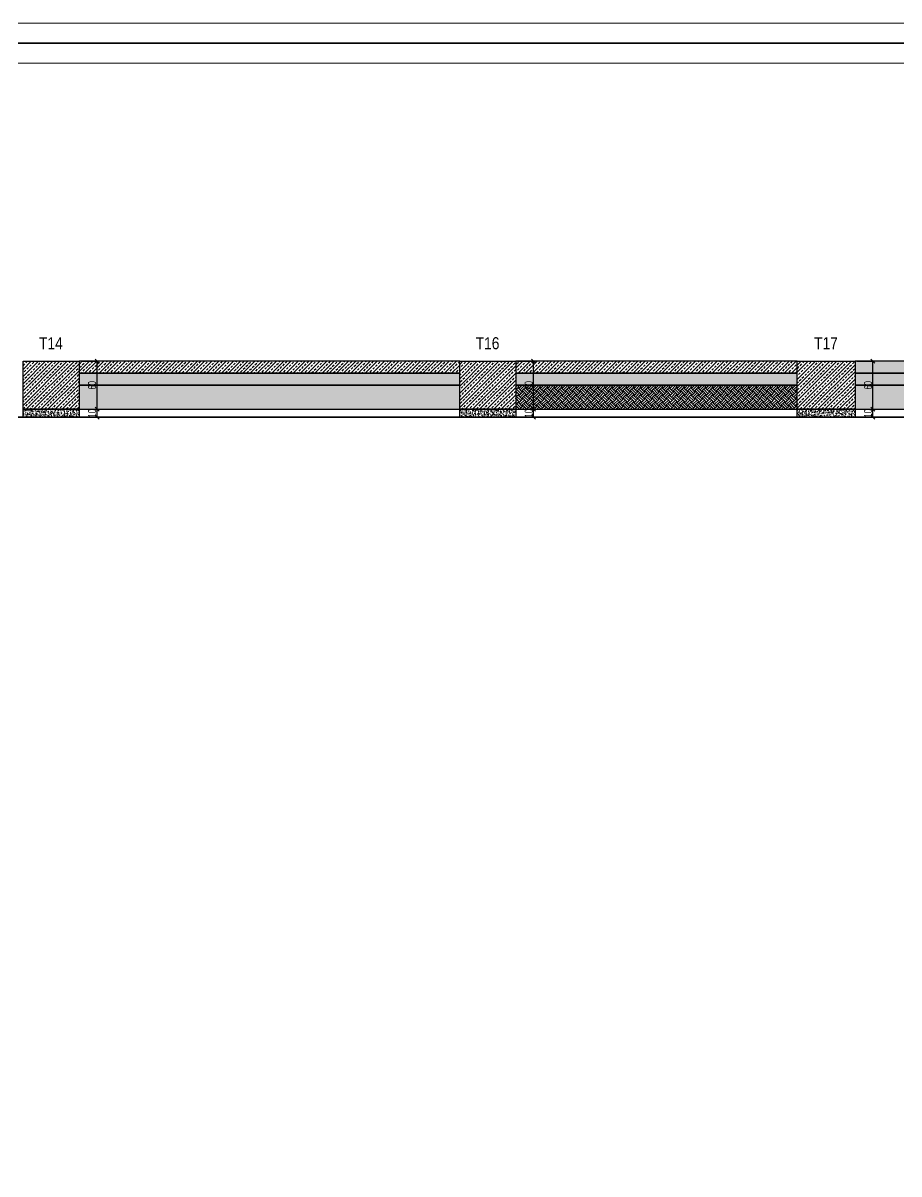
# Model space of a CAD drawing. Header units: millimetres. Extents: x -267 to 94375, y 6431 to 10838.
# Drawn here: x 2337 to 3430, y 9294 to 10732 of the extents above; entities that cross this region are included whole.
import ezdxf

# ---------------------------------------------------------------- set-up
doc = ezdxf.new("R2010")
doc.units = ezdxf.units.MM
doc.header["$LTSCALE"] = 0.0001
for name, color, linetype, lineweight in [('OLCU (BEYKENT)', 14, 'Continuous', 20), ('SHEETSUMMARY-50', 152, 'Continuous', 20), ('SheetView', 40, 'Continuous', 20), ('SheetViewOut', 231, 'Continuous', 20), ('TARAMA (BEYKENT)', 252, 'Continuous', 25), ('TEMEL (BEYKENT)', 2, 'Continuous', 35), ('TEMEL ISMI (BEYKENT)', 40, 'Continuous', 20), ('ZEMIN (BEYKENT)', 44, 'Continuous', 35)]:
    doc.layers.add(name, color=color, linetype=linetype, lineweight=lineweight)
doc.styles.add('DSMOLC-50', font='bahnschrift light condensed', dxfattribs={"width": 0.75, "height": 10})
doc.styles.add('YAZI (BEYKENT)', font='')
doc.styles.get('YAZI (BEYKENT)').set_extended_font_data('Bahnschrift Light Condensed')
doc.dimstyles.new('DSMOLC-50', dxfattribs={"dimtxt": 10, "dimasz": 5, "dimexe": 2, "dimexo": 2, "dimgap": 1, "dimtad": 1, "dimdec": 1, "dimrnd": 0.5, "dimzin": 12, "dimdsep": 46, "dimtxsty": 'DSMOLC-50', "dimblk": 'OBLIQUE', "dimblk1": 'OBLIQUE', "dimblk2": 'OBLIQUE', "dimcen": 0, "dimclrt": 7, "dimadec": 0, "dimazin": 0, "dimtfac": 1, "dimtdec": 4, "dimtix": 1, "dimtmove": 2, "dimatfit": 3, "dimfxl": 1, "dimtzin": 0, "dimarcsym": 0})
pattern_1 = [(45, (404.937, 6284.047), (-4.490128, 4.490128), []), (45, (409.427, 6284.047), (-4.490128, 4.490128), [3.175, -1.5875])]
pattern_2 = [(50, (404.937, 6284.047), (5.46554, -0.4781726), [0.5715, -6.2865]), (355, (404.937, 6284.047), (-1.0573026, 5.7317054), [0.4572, -5.0292175]), (100.45144, (405.3926, 6284.007), (4.4082374, 5.2535326), [0.4857, -5.3427073]), (46.1842, (404.937, 6285.571), (8.132371, -1.26127), [0.85725, -9.42975]), (96.63556, (405.615, 6285.466), (7.122124, 7.422784), [0.72855, -8.014068]), (351.18415, (404.937, 6285.571), (7.122124, 7.422784), [0.685799, -7.543792]), (21, (405.699, 6285.19), (4.5484317, -3.067956), [0.5715, -6.2865]), (326, (405.699, 6285.19), (1.854061, 5.525639), [0.4572, -5.0292]), (71.45144, (406.078, 6284.934), (6.4024926, 2.457683), [0.4857, -5.342698]), (37.5, (404.9371, 6284.0469), (0.0926581, 2.5366512), [0, -4.96824, 0, -5.1054, 0, -5.04825]), (7.5, (404.937, 6284.047), (2.0045899, 3.0054172), [0, -2.91084, 0, -4.85394, 0, -1.92405]), (327.5, (403.2379, 6284.0469), (4.06771786, -0.1718623), [0, -1.905, 0, -5.9436, 0, -7.8867]), (317.5, (402.476, 6284.047), (4.4438754, 0.7627947), [0, -2.4765, 0, -3.94716, 0, -5.6007])]

# ---------------------------------------------------------------- blocks, each defined once
blk = doc.blocks.new('*U45')
at = {"layer": 'TARAMA (BEYKENT)', "lineweight": -3}
h = blk.add_hatch(dxfattribs=at)
h.set_pattern_fill('ANSI33', color=256, style=0)
h.set_pattern_definition([(45, (-1398.1235, -3799.726), (-4.490128, 4.490128), []), (45, (-1393.6333, -3799.726), (-4.490128, 4.490128), [3.175, -1.5875])])
h.paths.add_polyline_path([(0, 0), (0, -15), (475, -15), (475, 0)])
h = blk.add_hatch(dxfattribs=at)
h.set_pattern_fill('AR-CONC', color=256, scale=0.05, style=0)
h.set_pattern_definition([(50, (-1398.1235, -3789.726), (9.109233, -0.796954), [0.9525, -10.4775]), (355, (-1398.123, -3789.726), (-1.762171, 9.552842), [0.762, -8.38203]), (100.45144, (-1397.364, -3789.793), (7.347062, 8.755888), [0.8095, -8.904512]), (46.1842, (-1398.123, -3787.186), (13.553952, -2.102116), [1.42875, -15.71625]), (96.63556, (-1396.994, -3787.361), (11.870207, 12.371306), [1.21425, -13.35678]), (351.18415, (-1398.123, -3787.186), (11.870207, 12.371306), [1.143, -12.572987]), (21, (-1396.8535, -3787.821), (7.58072, -5.11326), [0.9525, -10.4775]), (326, (-1396.853, -3787.821), (3.090101, 9.209398), [0.762, -8.382]), (71.45144, (-1396.222, -3788.247), (10.670821, 4.096138), [0.8095, -8.904497]), (37.5, (-1398.1235, -3789.7262), (0.1544302, 4.227752), [0, -8.2804, 0, -8.509, 0, -8.41375]), (7.5, (-1398.1235, -3789.726), (3.340983, 5.0090287), [0, -4.8514, 0, -8.0899, 0, -3.20675]), (327.5, (-1400.9556, -3789.7262), (6.7795298, -0.2864372), [0, -3.175, 0, -9.906, 0, -13.1445]), (317.5, (-1402.2256, -3789.726), (7.406459, 1.2713246), [0, -4.1275, 0, -6.5786, 0, -9.3345])])
h.paths.add_polyline_path([(0, -15), (0, -30), (475, -30), (475, -15)])
h = blk.add_hatch(dxfattribs=at)
h.set_pattern_fill('EARTH', color=256, angle=45, style=0)
h.set_pattern_definition([(45, (-1398.1235, -3799.726), (0, 8.980256), [6.35, -6.35]), (45, (-1399.807, -3798.0424), (0, 8.980256), [6.35, -6.35]), (45, (-1401.491, -3796.3586), (0, 8.980256), [6.35, -6.35]), (135, (-1401.491, -3795.236), (-8.980256, 0), [6.35, -6.35]), (135, (-1399.807, -3793.552), (-8.980256, 0), [6.35, -6.35]), (135, (-1398.1235, -3791.8685), (-8.980256, 0), [6.35, -6.35])])
h.paths.add_polyline_path([(0, -30), (0, -60), (475, -60), (475, -30)])
at = {"layer": 'TARAMA (BEYKENT)', "lineweight": -3, "transparency": 33554483, "flags": 128}
for points in [[(0, -15), (0, -30), (475, -30), (475, -15)], [(0, -30), (0, -60), (475, -60), (475, -30)]]:
    blk.add_lwpolyline(points, close=True, dxfattribs=at)
at = {"layer": 'TEMEL (BEYKENT)', "lineweight": -3, "flags": 128}
blk.add_lwpolyline([(0, 0), (0, -15), (475, -15), (475, 0)], close=True, dxfattribs=at)
blk = doc.blocks.new('_Oblique')
at = {"color": 0, "linetype": 'ByBlock', "lineweight": -2}
blk.add_line((-0.5, -0.5), (0.5, 0.5), dxfattribs=at)
blk = doc.blocks.new('*D18')
at = {"layer": 'DEFPOINTS', "color": 0, "lineweight": -3, "transparency": 16777216}
for p in [(2406.7, 10249.4), (2406.7, 10239.4), (2429, 10249.4)]:
    blk.add_point(p, dxfattribs=at)
at = {"layer": 'OLCU (BEYKENT)', "color": 0, "lineweight": -2, "transparency": 16777216}
for p, q in [((2408.7, 10249.4), (2431, 10249.4)), ((2408.7, 10239.4), (2431, 10239.4)), ((2429, 10239.4), (2429, 10249.4))]:
    blk.add_line(p, q, dxfattribs=at)
at = {"layer": 'OLCU (BEYKENT)', "color": 0, "lineweight": -2, "transparency": 16777216, "xscale": 5, "yscale": 5, "zscale": 5}
for p, rotation in [((2429, 10249.4), 90), ((2429, 10239.4), 270)]:
    blk.add_blockref('_Oblique', p, dxfattribs=dict(at, rotation=rotation))
at = {"layer": 'OLCU (BEYKENT)', "color": 7, "lineweight": -3, "transparency": 16777216, "insert": (2422.9, 10244.4), "char_height": 10, "attachment_point": 5, "rotation": 90, "style": 'DSMOLC-50'}
blk.add_mtext('10', dxfattribs=at)
blk = doc.blocks.new('*D19')
at = {"layer": 'DEFPOINTS', "color": 0, "lineweight": -3, "transparency": 16777216}
for p in [(2406.7, 10309.4), (2429, 10309.4), (2406.7, 10249.4)]:
    blk.add_point(p, dxfattribs=at)
at = {"layer": 'OLCU (BEYKENT)', "color": 0, "lineweight": -2, "transparency": 16777216}
for p, q in [((2408.7, 10309.4), (2431, 10309.4)), ((2429, 10249.4), (2429, 10309.4)), ((2408.7, 10249.4), (2431, 10249.4))]:
    blk.add_line(p, q, dxfattribs=at)
at = {"layer": 'OLCU (BEYKENT)', "color": 0, "lineweight": -2, "transparency": 16777216, "xscale": 5, "yscale": 5, "zscale": 5}
for p, rotation in [((2429, 10309.4), 90), ((2429, 10249.4), 270)]:
    blk.add_blockref('_Oblique', p, dxfattribs=dict(at, rotation=rotation))
at = {"layer": 'OLCU (BEYKENT)', "color": 7, "lineweight": -3, "transparency": 16777216, "insert": (2422.9, 10279.4), "char_height": 10, "attachment_point": 5, "rotation": 90, "style": 'DSMOLC-50'}
blk.add_mtext('60', dxfattribs=at)
blk = doc.blocks.new('*U44')
at = {"layer": 'TARAMA (BEYKENT)', "lineweight": -3}
h = blk.add_hatch(dxfattribs=at)
h.set_pattern_fill('ANSI33', color=256, style=0)
h.set_pattern_definition([(45, (-1521.757, -3799.726), (-4.490128, 4.490128), []), (45, (-1517.267, -3799.726), (-4.490128, 4.490128), [3.175, -1.5875])])
h.paths.add_polyline_path([(0, 0), (0, -15), (351.4, -15), (351.4, 0)])
h = blk.add_hatch(dxfattribs=at)
h.set_pattern_fill('AR-CONC', color=256, scale=0.05, style=0)
h.set_pattern_definition([(50, (-1521.757, -3789.726), (9.109233, -0.796954), [0.9525, -10.4775]), (355, (-1521.757, -3789.726), (-1.762171, 9.552842), [0.762, -8.38203]), (100.45144, (-1520.998, -3789.793), (7.347062, 8.755888), [0.8095, -8.904512]), (46.1842, (-1521.757, -3787.186), (13.553952, -2.102116), [1.42875, -15.71625]), (96.63556, (-1520.628, -3787.361), (11.870207, 12.371306), [1.21425, -13.35678]), (351.18415, (-1521.757, -3787.186), (11.870207, 12.371306), [1.143, -12.572987]), (21, (-1520.487, -3787.821), (7.58072, -5.11326), [0.9525, -10.4775]), (326, (-1520.487, -3787.821), (3.090101, 9.209398), [0.762, -8.382]), (71.45144, (-1519.855, -3788.247), (10.670821, 4.096138), [0.8095, -8.904497]), (37.5, (-1521.757, -3789.7262), (0.1544302, 4.227752), [0, -8.2804, 0, -8.509, 0, -8.41375]), (7.5, (-1521.757, -3789.726), (3.340983, 5.0090287), [0, -4.8514, 0, -8.0899, 0, -3.20675]), (327.5, (-1524.589, -3789.7262), (6.7795298, -0.2864372), [0, -3.175, 0, -9.906, 0, -13.1445]), (317.5, (-1525.859, -3789.726), (7.406459, 1.2713246), [0, -4.1275, 0, -6.5786, 0, -9.3345])])
h.paths.add_polyline_path([(0, -15), (0, -30), (351.4, -30), (351.4, -15)])
h = blk.add_hatch(dxfattribs=at)
h.set_pattern_fill('EARTH', color=256, angle=45, style=0)
h.set_pattern_definition([(45, (-1521.757, -3799.726), (0, 8.980256), [6.35, -6.35]), (45, (-1523.441, -3798.0424), (0, 8.980256), [6.35, -6.35]), (45, (-1525.1246, -3796.3586), (0, 8.980256), [6.35, -6.35]), (135, (-1525.1246, -3795.236), (-8.980256, 0), [6.35, -6.35]), (135, (-1523.441, -3793.552), (-8.980256, 0), [6.35, -6.35]), (135, (-1521.757, -3791.8685), (-8.980256, 0), [6.35, -6.35])])
h.paths.add_polyline_path([(0, -30), (0, -60), (351.4, -60), (351.4, -30)])
at = {"layer": 'TARAMA (BEYKENT)', "lineweight": -3, "transparency": 33554483, "flags": 128}
for points in [[(0, -15), (0, -30), (351.4, -30), (351.4, -15)], [(0, -30), (0, -60), (351.4, -60), (351.4, -30)]]:
    blk.add_lwpolyline(points, close=True, dxfattribs=at)
at = {"layer": 'TEMEL (BEYKENT)', "lineweight": -3, "flags": 128}
blk.add_lwpolyline([(0, 0), (0, -15), (351.4, -15), (351.4, 0)], close=True, dxfattribs=at)
blk = doc.blocks.new('*D20')
at = {"layer": 'DEFPOINTS', "color": 0, "lineweight": -3, "transparency": 16777216}
for p in [(2951.7, 10249.4), (2951.7, 10239.4), (2974, 10249.4)]:
    blk.add_point(p, dxfattribs=at)
at = {"layer": 'OLCU (BEYKENT)', "color": 0, "lineweight": -2, "transparency": 16777216}
for p, q in [((2953.7, 10249.4), (2976, 10249.4)), ((2953.7, 10239.4), (2976, 10239.4)), ((2974, 10239.4), (2974, 10249.4))]:
    blk.add_line(p, q, dxfattribs=at)
at = {"layer": 'OLCU (BEYKENT)', "color": 0, "lineweight": -2, "transparency": 16777216, "xscale": 5, "yscale": 5, "zscale": 5}
for p, rotation in [((2974, 10249.4), 90), ((2974, 10239.4), 270)]:
    blk.add_blockref('_Oblique', p, dxfattribs=dict(at, rotation=rotation))
at = {"layer": 'OLCU (BEYKENT)', "color": 7, "lineweight": -3, "transparency": 16777216, "insert": (2967.9, 10244.4), "char_height": 10, "attachment_point": 5, "rotation": 90, "style": 'DSMOLC-50'}
blk.add_mtext('10', dxfattribs=at)
blk = doc.blocks.new('*D21')
at = {"layer": 'DEFPOINTS', "color": 0, "lineweight": -3, "transparency": 16777216}
for p in [(2951.7, 10309.4), (2974, 10309.4), (2951.7, 10249.4)]:
    blk.add_point(p, dxfattribs=at)
at = {"layer": 'OLCU (BEYKENT)', "color": 0, "lineweight": -2, "transparency": 16777216}
for p, q in [((2953.7, 10309.4), (2976, 10309.4)), ((2974, 10249.4), (2974, 10309.4)), ((2953.7, 10249.4), (2976, 10249.4))]:
    blk.add_line(p, q, dxfattribs=at)
at = {"layer": 'OLCU (BEYKENT)', "color": 0, "lineweight": -2, "transparency": 16777216, "xscale": 5, "yscale": 5, "zscale": 5}
for p, rotation in [((2974, 10309.4), 90), ((2974, 10249.4), 270)]:
    blk.add_blockref('_Oblique', p, dxfattribs=dict(at, rotation=rotation))
at = {"layer": 'OLCU (BEYKENT)', "color": 7, "lineweight": -3, "transparency": 16777216, "insert": (2967.9, 10279.4), "char_height": 10, "attachment_point": 5, "rotation": 90, "style": 'DSMOLC-50'}
blk.add_mtext('60', dxfattribs=at)
blk = doc.blocks.new('*U43')
at = {"layer": 'TARAMA (BEYKENT)', "lineweight": -3}
h = blk.add_hatch(dxfattribs=at)
h.set_pattern_fill('ANSI33', color=256, style=0)
h.set_pattern_definition([(45, (-1246.6137, -3799.726), (-4.490128, 4.490128), []), (45, (-1242.1235, -3799.726), (-4.490128, 4.490128), [3.175, -1.5875])])
h.paths.add_polyline_path([(0, 0), (0, -15), (626.5, -15), (626.5, 0)])
h = blk.add_hatch(dxfattribs=at)
h.set_pattern_fill('AR-CONC', color=256, scale=0.05, style=0)
h.set_pattern_definition([(50, (-1246.614, -3789.726), (9.109233, -0.796954), [0.9525, -10.4775]), (355, (-1246.614, -3789.726), (-1.762171, 9.552842), [0.762, -8.38203]), (100.45144, (-1245.855, -3789.793), (7.347062, 8.755888), [0.8095, -8.904512]), (46.1842, (-1246.614, -3787.186), (13.553952, -2.102116), [1.42875, -15.71625]), (96.63556, (-1245.484, -3787.361), (11.870207, 12.371306), [1.21425, -13.35678]), (351.18415, (-1246.614, -3787.186), (11.870207, 12.371306), [1.143, -12.572987]), (21, (-1245.344, -3787.821), (7.58072, -5.11326), [0.9525, -10.4775]), (326, (-1245.344, -3787.821), (3.090101, 9.209398), [0.762, -8.382]), (71.45144, (-1244.712, -3788.247), (10.670821, 4.096138), [0.8095, -8.904497]), (37.5, (-1246.6137, -3789.7262), (0.1544302, 4.227752), [0, -8.2804, 0, -8.509, 0, -8.41375]), (7.5, (-1246.6137, -3789.726), (3.340983, 5.0090287), [0, -4.8514, 0, -8.0899, 0, -3.20675]), (327.5, (-1249.4458, -3789.7262), (6.7795298, -0.2864372), [0, -3.175, 0, -9.906, 0, -13.1445]), (317.5, (-1250.716, -3789.726), (7.406459, 1.2713246), [0, -4.1275, 0, -6.5786, 0, -9.3345])])
h.paths.add_polyline_path([(0, -15), (0, -30), (626.5, -30), (626.5, -15)])
h = blk.add_hatch(dxfattribs=at)
h.set_pattern_fill('EARTH', color=256, angle=45, style=0)
h.set_pattern_definition([(45, (-1246.6137, -3799.726), (0, 8.980256), [6.35, -6.35]), (45, (-1248.2975, -3798.0424), (0, 8.980256), [6.35, -6.35]), (45, (-1249.981, -3796.3586), (0, 8.980256), [6.35, -6.35]), (135, (-1249.981, -3795.236), (-8.980256, 0), [6.35, -6.35]), (135, (-1248.2975, -3793.552), (-8.980256, 0), [6.35, -6.35]), (135, (-1246.6137, -3791.8685), (-8.980256, 0), [6.35, -6.35])])
h.paths.add_polyline_path([(0, -30), (0, -60), (626.5, -60), (626.5, -30)])
at = {"layer": 'TARAMA (BEYKENT)', "lineweight": -3, "transparency": 33554483, "flags": 128}
for points in [[(0, -15), (0, -30), (626.5, -30), (626.5, -15)], [(0, -30), (0, -60), (626.5, -60), (626.5, -30)]]:
    blk.add_lwpolyline(points, close=True, dxfattribs=at)
at = {"layer": 'TEMEL (BEYKENT)', "lineweight": -3, "flags": 128}
blk.add_lwpolyline([(0, 0), (0, -15), (626.5, -15), (626.5, 0)], close=True, dxfattribs=at)
blk = doc.blocks.new('*D22')
at = {"layer": 'DEFPOINTS', "color": 0, "lineweight": -3, "transparency": 16777216}
for p in [(3375.2, 10249.4), (3375.2, 10239.4), (3397.5, 10249.4)]:
    blk.add_point(p, dxfattribs=at)
at = {"layer": 'OLCU (BEYKENT)', "color": 0, "lineweight": -2, "transparency": 16777216}
for p, q in [((3377.2, 10249.4), (3399.5, 10249.4)), ((3377.2, 10239.4), (3399.5, 10239.4)), ((3397.5, 10239.4), (3397.5, 10249.4))]:
    blk.add_line(p, q, dxfattribs=at)
at = {"layer": 'OLCU (BEYKENT)', "color": 0, "lineweight": -2, "transparency": 16777216, "xscale": 5, "yscale": 5, "zscale": 5}
for p, rotation in [((3397.5, 10249.4), 90), ((3397.5, 10239.4), 270)]:
    blk.add_blockref('_Oblique', p, dxfattribs=dict(at, rotation=rotation))
at = {"layer": 'OLCU (BEYKENT)', "color": 7, "lineweight": -3, "transparency": 16777216, "insert": (3391.4, 10244.4), "char_height": 10, "attachment_point": 5, "rotation": 90, "style": 'DSMOLC-50'}
blk.add_mtext('10', dxfattribs=at)
blk = doc.blocks.new('*D23')
at = {"layer": 'DEFPOINTS', "color": 0, "lineweight": -3, "transparency": 16777216}
for p in [(3375.2, 10309.4), (3397.5, 10309.4), (3375.2, 10249.4)]:
    blk.add_point(p, dxfattribs=at)
at = {"layer": 'OLCU (BEYKENT)', "color": 0, "lineweight": -2, "transparency": 16777216}
for p, q in [((3377.2, 10309.4), (3399.5, 10309.4)), ((3397.5, 10249.4), (3397.5, 10309.4)), ((3377.2, 10249.4), (3399.5, 10249.4))]:
    blk.add_line(p, q, dxfattribs=at)
at = {"layer": 'OLCU (BEYKENT)', "color": 0, "lineweight": -2, "transparency": 16777216, "xscale": 5, "yscale": 5, "zscale": 5}
for p, rotation in [((3397.5, 10309.4), 90), ((3397.5, 10249.4), 270)]:
    blk.add_blockref('_Oblique', p, dxfattribs=dict(at, rotation=rotation))
at = {"layer": 'OLCU (BEYKENT)', "color": 7, "lineweight": -3, "transparency": 16777216, "insert": (3391.4, 10279.4), "char_height": 10, "attachment_point": 5, "rotation": 90, "style": 'DSMOLC-50'}
blk.add_mtext('60', dxfattribs=at)

msp = doc.modelspace()

# ---------------------------------------------------------------- hatches: boundary and pattern name
at = {"layer": 'TARAMA (BEYKENT)', "lineweight": -3}
h = msp.add_hatch(dxfattribs=at)
h.set_pattern_fill('ANSI33', color=256, style=0)
h.set_pattern_definition(pattern_1)
h.paths.add_polyline_path([(2336.67, 10309.37), (2406.67, 10309.37), (2406.67, 10249.37), (2336.67, 10249.37)])
h = msp.add_hatch(dxfattribs=at)
h.set_pattern_fill('ANSI33', color=256, style=0)
h.set_pattern_definition(pattern_1)
h.paths.add_polyline_path([(2881.67, 10309.37), (2951.67, 10309.37), (2951.67, 10249.37), (2881.67, 10249.37)])
h = msp.add_hatch(dxfattribs=at)
h.set_pattern_fill('ANSI33', color=256, style=0)
h.set_pattern_definition(pattern_1)
h.paths.add_polyline_path([(3303.04, 10309.37), (3375.16, 10309.37), (3375.16, 10249.37), (3303.04, 10249.37)])
h = msp.add_hatch(dxfattribs=at)
h.set_pattern_fill('AR-CONC', color=256, scale=0.03, style=0)
h.set_pattern_definition(pattern_2)
h.paths.add_polyline_path([(2406.67, 10249.37), (2406.67, 10239.37), (2336.67, 10239.37), (2336.67, 10249.37)])
h = msp.add_hatch(dxfattribs=at)
h.set_pattern_fill('AR-CONC', color=256, scale=0.03, style=0)
h.set_pattern_definition(pattern_2)
h.paths.add_polyline_path([(2951.67, 10249.37), (2951.67, 10239.37), (2881.67, 10239.37), (2881.67, 10249.37)])
h = msp.add_hatch(dxfattribs=at)
h.set_pattern_fill('AR-CONC', color=256, scale=0.03, style=0)
h.set_pattern_definition(pattern_2)
h.paths.add_polyline_path([(3375.16, 10249.37), (3375.16, 10239.37), (3303.04, 10239.37), (3303.04, 10249.37)])

# ---------------------------------------------------------------- linework, layer by layer
at = {"layer": 'SHEETSUMMARY-50', "const_width": 2, "flags": 128}
msp.add_lwpolyline([(857.59, 6556.81), (8913.61, 6556.81), (8913.61, 10706.81), (857.59, 10706.81)], close=True, dxfattribs=at)
at = {"layer": 'SheetView'}
msp.add_lwpolyline([(882.59, 6581.81), (8288.61, 6581.81), (8288.61, 10681.81), (882.59, 10681.81)], close=True, dxfattribs=at)
at = {"layer": 'SheetViewOut'}
msp.add_lwpolyline([(832.59, 6531.81), (8938.61, 6531.81), (8938.61, 10731.81), (832.59, 10731.81)], close=True, dxfattribs=at)
at = {"layer": 'TEMEL (BEYKENT)', "lineweight": -3, "flags": 128}
for points in [[(2336.67, 10309.37), (2406.67, 10309.37), (2406.67, 10249.37), (2336.67, 10249.37)], [(2881.67, 10309.37), (2951.67, 10309.37), (2951.67, 10249.37), (2881.67, 10249.37)], [(3303.04, 10309.37), (3375.16, 10309.37), (3375.16, 10249.37), (3303.04, 10249.37)], [(2406.67, 10249.37), (2406.67, 10239.37), (2336.67, 10239.37), (2336.67, 10249.37)], [(2951.67, 10249.37), (2951.67, 10239.37), (2881.67, 10239.37), (2881.67, 10249.37)], [(3375.16, 10249.37), (3375.16, 10239.37), (3303.04, 10239.37), (3303.04, 10249.37)]]:
    msp.add_lwpolyline(points, close=True, dxfattribs=at)
at = {"layer": 'ZEMIN (BEYKENT)'}
msp.add_line((1501.67, 10239.37), (7921.76, 10239.37), dxfattribs=at)

# ---------------------------------------------------------------- block references
at = {"layer": 'TARAMA (BEYKENT)', "lineweight": -3}
for name, p in [('*U45', (2406.67, 10309.37)), ('*U44', (2951.67, 10309.37)), ('*U43', (3375.16, 10309.37))]:
    msp.add_blockref(name, p, dxfattribs=at)

# ---------------------------------------------------------------- texts
at = {"layer": 'TEMEL ISMI (BEYKENT)', "style": 'YAZI (BEYKENT)'}
for s, p in [('T14', (2356.67, 10324.37)), ('T16', (2901.67, 10324.37)), ('T17', (3324.1, 10324.37))]:
    msp.add_text(s, height=15, dxfattribs=at).set_placement(p)

# ---------------------------------------------------------------- dimensions: what is measured, and where the dimension line sits
at = {"layer": 'OLCU (BEYKENT)', "lineweight": -3}
for base, p1, p2, picture, middle in [((2428.97, 10309.37), (2406.67, 10249.37), (2406.67, 10309.37), '*D19', (2422.86, 10279.37)), ((2973.97, 10309.37), (2951.67, 10249.37), (2951.67, 10309.37), '*D21', (2967.86, 10279.37)), ((3397.46, 10309.37), (3375.16, 10249.37), (3375.16, 10309.37), '*D23', (3391.35, 10279.37)), ((2428.97, 10249.37), (2406.67, 10239.37), (2406.67, 10249.37), '*D18', (2422.86, 10244.37)), ((2973.97, 10249.37), (2951.67, 10239.37), (2951.67, 10249.37), '*D20', (2967.86, 10244.37)), ((3397.46, 10249.37), (3375.16, 10239.37), (3375.16, 10249.37), '*D22', (3391.35, 10244.37))]:
    dim = msp.add_linear_dim(base=base, p1=p1, p2=p2, angle=90, dimstyle='DSMOLC-50', dxfattribs=at)
    dim.commit()
    dim.dimension.update_dxf_attribs({"geometry": picture, "text_midpoint": middle})

doc.saveas('drawing.dxf')
